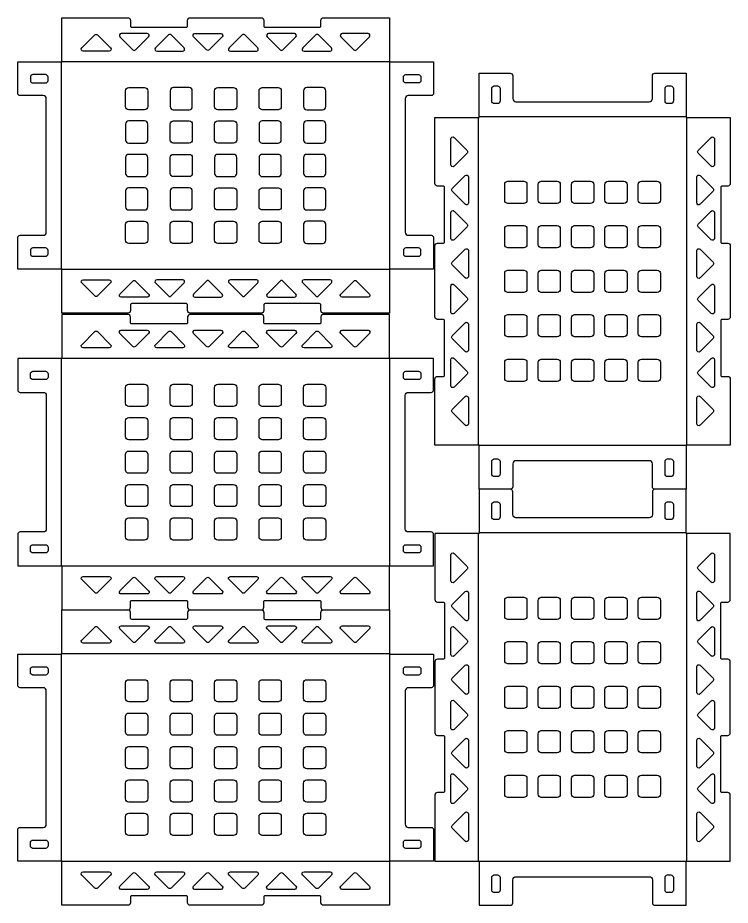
# Model space of a CAD drawing. Extents: x 7875 to 8998, y 13371 to 16084.
# Drawn here: x 7875 to 8998, y 14686 to 16084 of the extents above; entities that cross this region are included whole.
import ezdxf

# ---------------------------------------------------------------- set-up
doc = ezdxf.new("R2010")
doc.units = 0

# ---------------------------------------------------------------- blocks, each defined once
blk = doc.blocks.new('CommonPart286104474', base_point=(659.4, 1316.8))
at = {"layer": '1'}
for points in [[(1055.2, 1972.2), (1006.1, 1972.2, -0.414214), (1002.1, 1976.2), (1002.1, 2012.2, 0.414214), (997.1, 2017.2), (787.1, 2017.2, 0.414214), (782.1, 2012.2), (782.1, 1976.2, -0.414214), (778.1, 1972.2), (729, 1972.2), (729, 2041.8), (659.4, 2041.8), (659.4, 2145.9, -0.414214), (663.4, 2149.9), (672.4, 2149.9, 0.414214), (674.4, 2151.9), (674.4, 2237.9, 0.414214), (672.4, 2239.9), (663.4, 2239.9, -0.414214), (659.4, 2243.9), (659.4, 2355.9, -0.414214), (663.4, 2359.9), (672.4, 2359.9, 0.414214), (674.4, 2361.9), (674.4, 2447.9, 0.414214), (672.4, 2449.9), (663.4, 2449.9, -0.414214), (659.4, 2453.9), (659.4, 2558), (729, 2558), (729, 2627.6), (778.1, 2627.6, -0.414214), (782.1, 2623.6), (782.1, 2587.6, 0.414214), (787.1, 2582.6), (997.1, 2582.6, 0.414214), (1002.1, 2587.6), (1002.1, 2623.6, -0.414214), (1006.1, 2627.6), (1055.2, 2627.6), (1055.2, 2558), (1124.8, 2558), (1124.8, 2453.9, -0.414214), (1120.8, 2449.9), (1111.8, 2449.9, 0.414214), (1109.8, 2447.9), (1109.8, 2361.9, 0.414214), (1111.8, 2359.9), (1120.8, 2359.9, -0.414214), (1124.8, 2355.9), (1124.8, 2243.9, -0.414214), (1120.8, 2239.9), (1111.8, 2239.9, 0.414214), (1109.8, 2237.9), (1109.8, 2151.9, 0.414214), (1111.8, 2149.9), (1120.8, 2149.9, -0.414214), (1124.8, 2145.9), (1124.8, 2041.8), (1055.2, 2041.8)], [(753, 2607.6), (758.1, 2607.6, -0.414214), (762.1, 2603.6), (762.1, 2583.9, -0.414214), (758.1, 2579.9), (753, 2579.9, -0.414214), (749, 2583.9), (749, 2603.6, -0.414214)], [(1026.1, 2607.6), (1031.2, 2607.6, -0.414214), (1035.2, 2603.6), (1035.2, 2583.9, -0.414214), (1031.2, 2579.9), (1026.1, 2579.9, -0.414214), (1022.1, 2583.9), (1022.1, 2603.6, -0.414214)], [(689.5, 2526.4), (710, 2505.9, -0.414214), (710, 2501.7), (689.5, 2481.2, -0.668179), (684.4, 2483.3), (684.4, 2524.3, -0.668179)], [(1094.7, 2526.4, -0.668179), (1099.8, 2524.3), (1099.8, 2483.3, -0.668179), (1094.7, 2481.2), (1074.2, 2501.7, -0.414214), (1074.2, 2505.9)], [(707, 2466.4, -0.668179), (712.1, 2464.3), (712.1, 2423.3, -0.668179), (707, 2421.2), (686.5, 2441.7, -0.414214), (686.5, 2445.9)], [(1077.2, 2466.4), (1097.7, 2445.9, -0.414214), (1097.7, 2441.7), (1077.2, 2421.2, -0.668179), (1072.1, 2423.3), (1072.1, 2464.3, -0.668179)], [(774.4, 2457.6), (799.4, 2457.6, -0.414214), (804.4, 2452.6), (804.4, 2427.6, -0.414214), (799.4, 2422.6), (774.4, 2422.6, -0.414214), (769.4, 2427.6), (769.4, 2452.6, -0.414214)], [(827, 2457.6), (852, 2457.6, -0.414214), (857, 2452.6), (857, 2427.6, -0.414214), (852, 2422.6), (827, 2422.6, -0.414214), (822, 2427.6), (822, 2452.6, -0.414214)], [(879.6, 2457.6), (904.6, 2457.6, -0.414214), (909.6, 2452.6), (909.6, 2427.6, -0.414214), (904.6, 2422.6), (879.6, 2422.6, -0.414214), (874.6, 2427.6), (874.6, 2452.6, -0.414214)], [(932.2, 2457.6), (957.2, 2457.6, -0.414214), (962.2, 2452.6), (962.2, 2427.6, -0.414214), (957.2, 2422.6), (932.2, 2422.6, -0.414214), (927.2, 2427.6), (927.2, 2452.6, -0.414214)], [(984.8, 2457.6), (1009.8, 2457.6, -0.414214), (1014.8, 2452.6), (1014.8, 2427.6, -0.414214), (1009.8, 2422.6), (984.8, 2422.6, -0.414214), (979.8, 2427.6), (979.8, 2452.6, -0.414214)], [(689.5, 2410.4), (710, 2389.9, -0.414214), (710, 2385.7), (689.5, 2365.2, -0.668179), (684.4, 2367.3), (684.4, 2408.3, -0.668179)], [(1094.7, 2410.4, -0.668179), (1099.8, 2408.3), (1099.8, 2367.3, -0.668179), (1094.7, 2365.2), (1074.2, 2385.7, -0.414214), (1074.2, 2389.9)], [(774.4, 2387.5), (799.4, 2387.5, -0.414214), (804.4, 2382.5), (804.4, 2357.5, -0.414214), (799.4, 2352.5), (774.4, 2352.5, -0.414214), (769.4, 2357.5), (769.4, 2382.5, -0.414214)], [(827, 2387.5), (852, 2387.5, -0.414214), (857, 2382.5), (857, 2357.5, -0.414214), (852, 2352.5), (827, 2352.5, -0.414214), (822, 2357.5), (822, 2382.5, -0.414214)], [(879.6, 2387.5), (904.6, 2387.5, -0.414214), (909.6, 2382.5), (909.6, 2357.5, -0.414214), (904.6, 2352.5), (879.6, 2352.5, -0.414214), (874.6, 2357.5), (874.6, 2382.5, -0.414214)], [(932.2, 2387.5), (957.2, 2387.5, -0.414214), (962.2, 2382.5), (962.2, 2357.5, -0.414214), (957.2, 2352.5), (932.2, 2352.5, -0.414214), (927.2, 2357.5), (927.2, 2382.5, -0.414214)], [(984.8, 2387.5), (1009.8, 2387.5, -0.414214), (1014.8, 2382.5), (1014.8, 2357.5, -0.414214), (1009.8, 2352.5), (984.8, 2352.5, -0.414214), (979.8, 2357.5), (979.8, 2382.5, -0.414214)], [(707, 2350.4, -0.668179), (712.1, 2348.3), (712.1, 2307.3, -0.668179), (707, 2305.2), (686.5, 2325.7, -0.414214), (686.5, 2329.9)], [(1077.2, 2350.4), (1097.7, 2329.9, -0.414214), (1097.7, 2325.7), (1077.2, 2305.2, -0.668179), (1072.1, 2307.3), (1072.1, 2348.3, -0.668179)], [(774.4, 2317.4), (799.4, 2317.4, -0.414214), (804.4, 2312.4), (804.4, 2287.4, -0.414214), (799.4, 2282.4), (774.4, 2282.4, -0.414214), (769.4, 2287.4), (769.4, 2312.4, -0.414214)], [(827, 2317.4), (852, 2317.4, -0.414214), (857, 2312.4), (857, 2287.4, -0.414214), (852, 2282.4), (827, 2282.4, -0.414214), (822, 2287.4), (822, 2312.4, -0.414214)], [(879.6, 2317.4), (904.6, 2317.4, -0.414214), (909.6, 2312.4), (909.6, 2287.4, -0.414214), (904.6, 2282.4), (879.6, 2282.4, -0.414214), (874.6, 2287.4), (874.6, 2312.4, -0.414214)], [(932.2, 2317.4), (957.2, 2317.4, -0.414214), (962.2, 2312.4), (962.2, 2287.4, -0.414214), (957.2, 2282.4), (932.2, 2282.4, -0.414214), (927.2, 2287.4), (927.2, 2312.4, -0.414214)], [(984.8, 2317.4), (1009.8, 2317.4, -0.414214), (1014.8, 2312.4), (1014.8, 2287.4, -0.414214), (1009.8, 2282.4), (984.8, 2282.4, -0.414214), (979.8, 2287.4), (979.8, 2312.4, -0.414214)], [(689.5, 2294.4), (710, 2273.9, -0.414214), (710, 2269.7), (689.5, 2249.2, -0.668179), (684.4, 2251.3), (684.4, 2292.3, -0.668179)], [(1094.7, 2294.4, -0.668179), (1099.8, 2292.3), (1099.8, 2251.3, -0.668179), (1094.7, 2249.2), (1074.2, 2269.7, -0.414214), (1074.2, 2273.9)], [(774.4, 2247.3), (799.4, 2247.3, -0.414214), (804.4, 2242.3), (804.4, 2217.3, -0.414214), (799.4, 2212.3), (774.4, 2212.3, -0.414214), (769.4, 2217.3), (769.4, 2242.3, -0.414214)], [(827, 2247.3), (852, 2247.3, -0.414214), (857, 2242.3), (857, 2217.3, -0.414214), (852, 2212.3), (827, 2212.3, -0.414214), (822, 2217.3), (822, 2242.3, -0.414214)], [(879.6, 2247.3), (904.6, 2247.3, -0.414214), (909.6, 2242.3), (909.6, 2217.3, -0.414214), (904.6, 2212.3), (879.6, 2212.3, -0.414214), (874.6, 2217.3), (874.6, 2242.3, -0.414214)], [(932.2, 2247.3), (957.2, 2247.3, -0.414214), (962.2, 2242.3), (962.2, 2217.3, -0.414214), (957.2, 2212.3), (932.2, 2212.3, -0.414214), (927.2, 2217.3), (927.2, 2242.3, -0.414214)], [(984.8, 2247.3), (1009.8, 2247.3, -0.414214), (1014.8, 2242.3), (1014.8, 2217.3, -0.414214), (1009.8, 2212.3), (984.8, 2212.3, -0.414214), (979.8, 2217.3), (979.8, 2242.3, -0.414214)], [(707, 2234.4, -0.668179), (712.1, 2232.3), (712.1, 2191.3, -0.668179), (707, 2189.2), (686.5, 2209.7, -0.414214), (686.5, 2213.9)], [(1077.2, 2234.4), (1097.7, 2213.9, -0.414214), (1097.7, 2209.7), (1077.2, 2189.2, -0.668179), (1072.1, 2191.3), (1072.1, 2232.3, -0.668179)], [(689.5, 2178.4), (710, 2157.9, -0.414214), (710, 2153.7), (689.5, 2133.2, -0.668179), (684.4, 2135.3), (684.4, 2176.3, -0.668179)], [(774.4, 2177.2), (799.4, 2177.2, -0.414214), (804.4, 2172.2), (804.4, 2147.2, -0.414214), (799.4, 2142.2), (774.4, 2142.2, -0.414214), (769.4, 2147.2), (769.4, 2172.2, -0.414214)], [(827, 2177.2), (852, 2177.2, -0.414214), (857, 2172.2), (857, 2147.2, -0.414214), (852, 2142.2), (827, 2142.2, -0.414214), (822, 2147.2), (822, 2172.2, -0.414214)], [(879.6, 2177.2), (904.6, 2177.2, -0.414214), (909.6, 2172.2), (909.6, 2147.2, -0.414214), (904.6, 2142.2), (879.6, 2142.2, -0.414214), (874.6, 2147.2), (874.6, 2172.2, -0.414214)], [(932.2, 2177.2), (957.2, 2177.2, -0.414214), (962.2, 2172.2), (962.2, 2147.2, -0.414214), (957.2, 2142.2), (932.2, 2142.2, -0.414214), (927.2, 2147.2), (927.2, 2172.2, -0.414214)], [(984.8, 2177.2), (1009.8, 2177.2, -0.414214), (1014.8, 2172.2), (1014.8, 2147.2, -0.414214), (1009.8, 2142.2), (984.8, 2142.2, -0.414214), (979.8, 2147.2), (979.8, 2172.2, -0.414214)], [(1094.7, 2178.4, -0.668179), (1099.8, 2176.3), (1099.8, 2135.3, -0.668179), (1094.7, 2133.2), (1074.2, 2153.7, -0.414214), (1074.2, 2157.9)], [(707, 2118.4, -0.668179), (712.1, 2116.3), (712.1, 2075.3, -0.668179), (707, 2073.2), (686.5, 2093.7, -0.414214), (686.5, 2097.9)], [(1077.2, 2118.4), (1097.7, 2097.9, -0.414214), (1097.7, 2093.7), (1077.2, 2073.2, -0.668179), (1072.1, 2075.3), (1072.1, 2116.3, -0.668179)], [(753, 2019.9), (758.1, 2019.9, -0.414214), (762.1, 2015.9), (762.1, 1996.2, -0.414214), (758.1, 1992.2), (753, 1992.2, -0.414214), (749, 1996.2), (749, 2015.9, -0.414214)], [(1026.1, 2019.9), (1031.2, 2019.9, -0.414214), (1035.2, 2015.9), (1035.2, 1996.2, -0.414214), (1031.2, 1992.2), (1026.1, 1992.2, -0.414214), (1022.1, 1996.2), (1022.1, 2015.9, -0.414214)], [(753, 1952.2), (758.1, 1952.2, -0.414214), (762.1, 1948.2), (762.1, 1928.5, -0.414214), (758.1, 1924.5), (753, 1924.5, -0.414214), (749, 1928.5), (749, 1948.2, -0.414214)], [(1026.1, 1952.2), (1031.2, 1952.2, -0.414214), (1035.2, 1948.2), (1035.2, 1928.5, -0.414214), (1031.2, 1924.5), (1026.1, 1924.5, -0.414214), (1022.1, 1928.5), (1022.1, 1948.2, -0.414214)], [(689.5, 1871), (710, 1850.5, -0.414214), (710, 1846.3), (689.5, 1825.8, -0.668179), (684.4, 1827.9), (684.4, 1868.9, -0.668179)], [(1094.7, 1871, -0.668179), (1099.8, 1868.9), (1099.8, 1827.9, -0.668179), (1094.7, 1825.8), (1074.2, 1846.3, -0.414214), (1074.2, 1850.5)], [(707, 1811, -0.668179), (712.1, 1808.9), (712.1, 1767.9, -0.668179), (707, 1765.8), (686.5, 1786.3, -0.414214), (686.5, 1790.5)], [(1077.2, 1811), (1097.7, 1790.5, -0.414214), (1097.7, 1786.3), (1077.2, 1765.8, -0.668179), (1072.1, 1767.9), (1072.1, 1808.9, -0.668179)], [(774.4, 1802.2), (799.4, 1802.2, -0.414214), (804.4, 1797.2), (804.4, 1772.2, -0.414214), (799.4, 1767.2), (774.4, 1767.2, -0.414214), (769.4, 1772.2), (769.4, 1797.2, -0.414214)], [(827, 1802.2), (852, 1802.2, -0.414214), (857, 1797.2), (857, 1772.2, -0.414214), (852, 1767.2), (827, 1767.2, -0.414214), (822, 1772.2), (822, 1797.2, -0.414214)], [(879.6, 1802.2), (904.6, 1802.2, -0.414214), (909.6, 1797.2), (909.6, 1772.2, -0.414214), (904.6, 1767.2), (879.6, 1767.2, -0.414214), (874.6, 1772.2), (874.6, 1797.2, -0.414214)], [(932.2, 1802.2), (957.2, 1802.2, -0.414214), (962.2, 1797.2), (962.2, 1772.2, -0.414214), (957.2, 1767.2), (932.2, 1767.2, -0.414214), (927.2, 1772.2), (927.2, 1797.2, -0.414214)], [(984.8, 1802.2), (1009.8, 1802.2, -0.414214), (1014.8, 1797.2), (1014.8, 1772.2, -0.414214), (1009.8, 1767.2), (984.8, 1767.2, -0.414214), (979.8, 1772.2), (979.8, 1797.2, -0.414214)], [(689.5, 1755), (710, 1734.5, -0.414214), (710, 1730.3), (689.5, 1709.8, -0.668179), (684.4, 1711.9), (684.4, 1752.9, -0.668179)], [(1094.7, 1755, -0.668179), (1099.8, 1752.9), (1099.8, 1711.9, -0.668179), (1094.7, 1709.8), (1074.2, 1730.3, -0.414214), (1074.2, 1734.5)], [(774.4, 1732.1), (799.4, 1732.1, -0.414214), (804.4, 1727.1), (804.4, 1702.1, -0.414214), (799.4, 1697.1), (774.4, 1697.1, -0.414214), (769.4, 1702.1), (769.4, 1727.1, -0.414214)], [(827, 1732.1), (852, 1732.1, -0.414214), (857, 1727.1), (857, 1702.1, -0.414214), (852, 1697.1), (827, 1697.1, -0.414214), (822, 1702.1), (822, 1727.1, -0.414214)], [(879.6, 1732.1), (904.6, 1732.1, -0.414214), (909.6, 1727.1), (909.6, 1702.1, -0.414214), (904.6, 1697.1), (879.6, 1697.1, -0.414214), (874.6, 1702.1), (874.6, 1727.1, -0.414214)], [(932.2, 1732.1), (957.2, 1732.1, -0.414214), (962.2, 1727.1), (962.2, 1702.1, -0.414214), (957.2, 1697.1), (932.2, 1697.1, -0.414214), (927.2, 1702.1), (927.2, 1727.1, -0.414214)], [(984.8, 1732.1), (1009.8, 1732.1, -0.414214), (1014.8, 1727.1), (1014.8, 1702.1, -0.414214), (1009.8, 1697.1), (984.8, 1697.1, -0.414214), (979.8, 1702.1), (979.8, 1727.1, -0.414214)], [(707, 1695, -0.668179), (712.1, 1692.9), (712.1, 1651.9, -0.668179), (707, 1649.8), (686.5, 1670.3, -0.414214), (686.5, 1674.5)], [(1077.2, 1695), (1097.7, 1674.5, -0.414214), (1097.7, 1670.3), (1077.2, 1649.8, -0.668179), (1072.1, 1651.9), (1072.1, 1692.9, -0.668179)], [(774.4, 1662), (799.4, 1662, -0.414214), (804.4, 1657), (804.4, 1632, -0.414214), (799.4, 1627), (774.4, 1627, -0.414214), (769.4, 1632), (769.4, 1657, -0.414214)], [(827, 1662), (852, 1662, -0.414214), (857, 1657), (857, 1632, -0.414214), (852, 1627), (827, 1627, -0.414214), (822, 1632), (822, 1657, -0.414214)], [(879.6, 1662), (904.6, 1662, -0.414214), (909.6, 1657), (909.6, 1632, -0.414214), (904.6, 1627), (879.6, 1627, -0.414214), (874.6, 1632), (874.6, 1657, -0.414214)], [(932.2, 1662), (957.2, 1662, -0.414214), (962.2, 1657), (962.2, 1632, -0.414214), (957.2, 1627), (932.2, 1627, -0.414214), (927.2, 1632), (927.2, 1657, -0.414214)], [(984.8, 1662), (1009.8, 1662, -0.414214), (1014.8, 1657), (1014.8, 1632, -0.414214), (1009.8, 1627), (984.8, 1627, -0.414214), (979.8, 1632), (979.8, 1657, -0.414214)], [(689.5, 1639), (710, 1618.5, -0.414214), (710, 1614.3), (689.5, 1593.8, -0.668179), (684.4, 1595.9), (684.4, 1636.9, -0.668179)], [(1094.7, 1639, -0.668179), (1099.8, 1636.9), (1099.8, 1595.9, -0.668179), (1094.7, 1593.8), (1074.2, 1614.3, -0.414214), (1074.2, 1618.5)], [(774.4, 1591.9), (799.4, 1591.9, -0.414214), (804.4, 1586.9), (804.4, 1561.9, -0.414214), (799.4, 1556.9), (774.4, 1556.9, -0.414214), (769.4, 1561.9), (769.4, 1586.9, -0.414214)], [(827, 1591.9), (852, 1591.9, -0.414214), (857, 1586.9), (857, 1561.9, -0.414214), (852, 1556.9), (827, 1556.9, -0.414214), (822, 1561.9), (822, 1586.9, -0.414214)], [(879.6, 1591.9), (904.6, 1591.9, -0.414214), (909.6, 1586.9), (909.6, 1561.9, -0.414214), (904.6, 1556.9), (879.6, 1556.9, -0.414214), (874.6, 1561.9), (874.6, 1586.9, -0.414214)], [(932.2, 1591.9), (957.2, 1591.9, -0.414214), (962.2, 1586.9), (962.2, 1561.9, -0.414214), (957.2, 1556.9), (932.2, 1556.9, -0.414214), (927.2, 1561.9), (927.2, 1586.9, -0.414214)], [(984.8, 1591.9), (1009.8, 1591.9, -0.414214), (1014.8, 1586.9), (1014.8, 1561.9, -0.414214), (1009.8, 1556.9), (984.8, 1556.9, -0.414214), (979.8, 1561.9), (979.8, 1586.9, -0.414214)], [(707, 1579, -0.668179), (712.1, 1576.9), (712.1, 1535.9, -0.668179), (707, 1533.8), (686.5, 1554.3, -0.414214), (686.5, 1558.5)], [(1077.2, 1579), (1097.7, 1558.5, -0.414214), (1097.7, 1554.3), (1077.2, 1533.8, -0.668179), (1072.1, 1535.9), (1072.1, 1576.9, -0.668179)], [(689.5, 1523), (710, 1502.5, -0.414214), (710, 1498.3), (689.5, 1477.8, -0.668179), (684.4, 1479.9), (684.4, 1520.9, -0.668179)], [(774.4, 1521.8), (799.4, 1521.8, -0.414214), (804.4, 1516.8), (804.4, 1491.8, -0.414214), (799.4, 1486.8), (774.4, 1486.8, -0.414214), (769.4, 1491.8), (769.4, 1516.8, -0.414214)], [(827, 1521.8), (852, 1521.8, -0.414214), (857, 1516.8), (857, 1491.8, -0.414214), (852, 1486.8), (827, 1486.8, -0.414214), (822, 1491.8), (822, 1516.8, -0.414214)], [(879.6, 1521.8), (904.6, 1521.8, -0.414214), (909.6, 1516.8), (909.6, 1491.8, -0.414214), (904.6, 1486.8), (879.6, 1486.8, -0.414214), (874.6, 1491.8), (874.6, 1516.8, -0.414214)], [(932.2, 1521.8), (957.2, 1521.8, -0.414214), (962.2, 1516.8), (962.2, 1491.8, -0.414214), (957.2, 1486.8), (932.2, 1486.8, -0.414214), (927.2, 1491.8), (927.2, 1516.8, -0.414214)], [(984.8, 1521.8), (1009.8, 1521.8, -0.414214), (1014.8, 1516.8), (1014.8, 1491.8, -0.414214), (1009.8, 1486.8), (984.8, 1486.8, -0.414214), (979.8, 1491.8), (979.8, 1516.8, -0.414214)], [(1094.7, 1523, -0.668179), (1099.8, 1520.9), (1099.8, 1479.9, -0.668179), (1094.7, 1477.8), (1074.2, 1498.3, -0.414214), (1074.2, 1502.5)], [(707, 1463, -0.668179), (712.1, 1460.9), (712.1, 1419.9, -0.668179), (707, 1417.8), (686.5, 1438.3, -0.414214), (686.5, 1442.5)], [(1077.2, 1463), (1097.7, 1442.5, -0.414214), (1097.7, 1438.3), (1077.2, 1417.8, -0.668179), (1072.1, 1419.9), (1072.1, 1460.9, -0.668179)], [(753, 1364.5), (758.1, 1364.5, -0.414214), (762.1, 1360.5), (762.1, 1340.8, -0.414214), (758.1, 1336.8), (753, 1336.8, -0.414214), (749, 1340.8), (749, 1360.5, -0.414214)], [(1026.1, 1364.5), (1031.2, 1364.5, -0.414214), (1035.2, 1360.5), (1035.2, 1340.8, -0.414214), (1031.2, 1336.8), (1026.1, 1336.8, -0.414214), (1022.1, 1340.8), (1022.1, 1360.5, -0.414214)]]:
    blk.add_lwpolyline(points, format="xyb", close=True, dxfattribs=at)
for points in [[(729, 1972.2), (729, 1902.6), (659.4, 1902.6), (659.4, 1798.5, 0.414214), (663.4, 1794.5), (672.4, 1794.5, -0.414214), (674.4, 1792.5), (674.4, 1706.5, -0.414214), (672.4, 1704.5), (663.4, 1704.5, 0.414214), (659.4, 1700.5), (659.4, 1588.5, 0.414214), (663.4, 1584.5), (672.4, 1584.5, -0.414214), (674.4, 1582.5), (674.4, 1496.5, -0.414214), (672.4, 1494.5), (663.4, 1494.5, 0.414214), (659.4, 1490.5), (659.4, 1386.4), (729, 1386.4), (729, 1316.8), (778.1, 1316.8, 0.414214), (782.1, 1320.8), (782.1, 1356.8, -0.414214), (787.1, 1361.8), (997.1, 1361.8, -0.414214), (1002.1, 1356.8), (1002.1, 1320.8, 0.414214), (1006.1, 1316.8), (1055.2, 1316.8), (1055.2, 1386.4), (1124.8, 1386.4), (1124.8, 1490.5, 0.414214), (1120.8, 1494.5), (1111.8, 1494.5, -0.414214), (1109.8, 1496.5), (1109.8, 1582.5, -0.414214), (1111.8, 1584.5), (1120.8, 1584.5, 0.414214), (1124.8, 1588.5), (1124.8, 1700.5, 0.414214), (1120.8, 1704.5), (1111.8, 1704.5, -0.414214), (1109.8, 1706.5), (1109.8, 1792.5, -0.414214), (1111.8, 1794.5), (1120.8, 1794.5, 0.414214), (1124.8, 1798.5), (1124.8, 1902.6), (1055.2, 1902.6), (1055.2, 1972.2)], [(1006.1, 1972.2, 0.414214), (1002.1, 1968.2), (1002.1, 1932.2, -0.414214), (997.1, 1927.2), (787.1, 1927.2, -0.414214), (782.1, 1932.2), (782.1, 1968.2, 0.414214), (778.1, 1972.2)]]:
    blk.add_lwpolyline(points, format="xyb", dxfattribs=at)
at = {"layer": '2'}
for p, q in [((1055.2, 2558.8), (729, 2558.8)), ((728.3, 2041.8), (728.3, 2558)), ((1056, 2558), (1056, 2041.8)), ((1055.2, 2041.1), (729, 2041.1)), ((728.3, 1386.4), (728.3, 1902.6)), ((1055.2, 1903.4), (729, 1903.4)), ((1056, 1902.6), (1056, 1386.4)), ((1055.2, 1385.7), (729, 1385.7))]:
    blk.add_line(p, q, dxfattribs=at)
blk = doc.blocks.new('CommonPart1725814544', base_point=(2, 1316.8))
at = {"layer": '1'}
for points in [[(587.8, 1782.2), (587.8, 1851.8), (657.4, 1851.8), (657.4, 1900.9, 0.414214), (653.4, 1904.9), (617.4, 1904.9, -0.414214), (612.4, 1909.9), (612.4, 2119.9, -0.414214), (617.4, 2124.9), (653.4, 2124.9, 0.414214), (657.4, 2128.9), (657.4, 2178), (587.8, 2178), (587.8, 2247.6), (483.7, 2247.6, 0.414214), (479.7, 2243.6), (479.7, 2234.6, -0.414214), (477.7, 2232.6), (391.7, 2232.6, -0.414214), (389.7, 2234.6), (389.7, 2243.6, 0.414214), (385.7, 2247.6), (273.7, 2247.6, 0.414214), (269.7, 2243.6), (269.7, 2234.6, -0.414214), (267.7, 2232.6), (181.7, 2232.6, -0.414214), (179.7, 2234.6), (179.7, 2243.6, 0.414214), (175.7, 2247.6), (71.6, 2247.6), (71.6, 2178), (2, 2178), (2, 2128.9, 0.414214), (6, 2124.9), (42, 2124.9, -0.414214), (47, 2119.9), (47, 1909.9, -0.414214), (42, 1904.9), (6, 1904.9, 0.414214), (2, 1900.9), (2, 1851.8), (71.6, 1851.8), (71.6, 1782.2), (175.7, 1782.2, 0.414214), (179.7, 1786.2), (179.7, 1795.2, -0.414214), (181.7, 1797.2), (267.7, 1797.2, -0.414214), (269.7, 1795.2), (269.7, 1786.2, 0.414214), (273.7, 1782.2), (385.7, 1782.2, 0.414214), (389.7, 1786.2), (389.7, 1795.2, -0.414214), (391.7, 1797.2), (477.7, 1797.2, -0.414214), (479.7, 1795.2), (479.7, 1786.2, 0.414214), (483.7, 1782.2)], [(148.2, 2200, -0.668179), (146.1, 2194.9), (105.1, 2194.9, -0.668179), (103, 2200), (123.5, 2220.5, -0.414214), (127.7, 2220.5)], [(208.2, 2217.5), (187.7, 2197, -0.414214), (183.5, 2197), (163, 2217.5, -0.668179), (165.1, 2222.6), (206.1, 2222.6, -0.668179)], [(264.2, 2200, -0.668179), (262.1, 2194.9), (221.1, 2194.9, -0.668179), (219, 2200), (239.5, 2220.5, -0.414214), (243.7, 2220.5)], [(324.2, 2217.5), (303.7, 2197, -0.414214), (299.5, 2197), (279, 2217.5, -0.668179), (281.1, 2222.6), (322.1, 2222.6, -0.668179)], [(380.2, 2200, -0.668179), (378.1, 2194.9), (337.1, 2194.9, -0.668179), (335, 2200), (355.5, 2220.5, -0.414214), (359.7, 2220.5)], [(440.2, 2217.5), (419.7, 2197, -0.414214), (415.5, 2197), (395, 2217.5, -0.668179), (397.1, 2222.6), (438.1, 2222.6, -0.668179)], [(496.2, 2200, -0.668179), (494.1, 2194.9), (453.1, 2194.9, -0.668179), (451, 2200), (471.5, 2220.5, -0.414214), (475.7, 2220.5)], [(556.2, 2217.5), (535.7, 2197, -0.414214), (531.5, 2197), (511, 2217.5, -0.668179), (513.1, 2222.6), (554.1, 2222.6, -0.668179)], [(49.7, 2154), (49.7, 2148.9, -0.414214), (45.7, 2144.9), (26, 2144.9, -0.414214), (22, 2148.9), (22, 2154, -0.414214), (26, 2158), (45.7, 2158, -0.414214)], [(637.4, 2154), (637.4, 2148.9, -0.414214), (633.4, 2144.9), (613.7, 2144.9, -0.414214), (609.7, 2148.9), (609.7, 2154, -0.414214), (613.7, 2158), (633.4, 2158, -0.414214)], [(207, 2132.6), (207, 2107.6, -0.414214), (202, 2102.6), (177, 2102.6, -0.414214), (172, 2107.6), (172, 2132.6, -0.414214), (177, 2137.6), (202, 2137.6, -0.414214)], [(277.1, 2132.6), (277.1, 2107.6, -0.414214), (272.1, 2102.6), (247.1, 2102.6, -0.414214), (242.1, 2107.6), (242.1, 2132.6, -0.414214), (247.1, 2137.6), (272.1, 2137.6, -0.414214)], [(347.2, 2132.6), (347.2, 2107.6, -0.414214), (342.2, 2102.6), (317.2, 2102.6, -0.414214), (312.2, 2107.6), (312.2, 2132.6, -0.414214), (317.2, 2137.6), (342.2, 2137.6, -0.414214)], [(417.3, 2132.6), (417.3, 2107.6, -0.414214), (412.3, 2102.6), (387.3, 2102.6, -0.414214), (382.3, 2107.6), (382.3, 2132.6, -0.414214), (387.3, 2137.6), (412.3, 2137.6, -0.414214)], [(487.4, 2132.6), (487.4, 2107.6, -0.414214), (482.4, 2102.6), (457.4, 2102.6, -0.414214), (452.4, 2107.6), (452.4, 2132.6, -0.414214), (457.4, 2137.6), (482.4, 2137.6, -0.414214)], [(207, 2080), (207, 2055, -0.414214), (202, 2050), (177, 2050, -0.414214), (172, 2055), (172, 2080, -0.414214), (177, 2085), (202, 2085, -0.414214)], [(277.1, 2080), (277.1, 2055, -0.414214), (272.1, 2050), (247.1, 2050, -0.414214), (242.1, 2055), (242.1, 2080, -0.414214), (247.1, 2085), (272.1, 2085, -0.414214)], [(347.2, 2080), (347.2, 2055, -0.414214), (342.2, 2050), (317.2, 2050, -0.414214), (312.2, 2055), (312.2, 2080, -0.414214), (317.2, 2085), (342.2, 2085, -0.414214)], [(417.3, 2080), (417.3, 2055, -0.414214), (412.3, 2050), (387.3, 2050, -0.414214), (382.3, 2055), (382.3, 2080, -0.414214), (387.3, 2085), (412.3, 2085, -0.414214)], [(487.4, 2080), (487.4, 2055, -0.414214), (482.4, 2050), (457.4, 2050, -0.414214), (452.4, 2055), (452.4, 2080, -0.414214), (457.4, 2085), (482.4, 2085, -0.414214)], [(207, 2027.4), (207, 2002.4, -0.414214), (202, 1997.4), (177, 1997.4, -0.414214), (172, 2002.4), (172, 2027.4, -0.414214), (177, 2032.4), (202, 2032.4, -0.414214)], [(277.1, 2027.4), (277.1, 2002.4, -0.414214), (272.1, 1997.4), (247.1, 1997.4, -0.414214), (242.1, 2002.4), (242.1, 2027.4, -0.414214), (247.1, 2032.4), (272.1, 2032.4, -0.414214)], [(347.2, 2027.4), (347.2, 2002.4, -0.414214), (342.2, 1997.4), (317.2, 1997.4, -0.414214), (312.2, 2002.4), (312.2, 2027.4, -0.414214), (317.2, 2032.4), (342.2, 2032.4, -0.414214)], [(417.3, 2027.4), (417.3, 2002.4, -0.414214), (412.3, 1997.4), (387.3, 1997.4, -0.414214), (382.3, 2002.4), (382.3, 2027.4, -0.414214), (387.3, 2032.4), (412.3, 2032.4, -0.414214)], [(487.4, 2027.4), (487.4, 2002.4, -0.414214), (482.4, 1997.4), (457.4, 1997.4, -0.414214), (452.4, 2002.4), (452.4, 2027.4, -0.414214), (457.4, 2032.4), (482.4, 2032.4, -0.414214)], [(207, 1974.8), (207, 1949.8, -0.414214), (202, 1944.8), (177, 1944.8, -0.414214), (172, 1949.8), (172, 1974.8, -0.414214), (177, 1979.8), (202, 1979.8, -0.414214)], [(277.1, 1974.8), (277.1, 1949.8, -0.414214), (272.1, 1944.8), (247.1, 1944.8, -0.414214), (242.1, 1949.8), (242.1, 1974.8, -0.414214), (247.1, 1979.8), (272.1, 1979.8, -0.414214)], [(347.2, 1974.8), (347.2, 1949.8, -0.414214), (342.2, 1944.8), (317.2, 1944.8, -0.414214), (312.2, 1949.8), (312.2, 1974.8, -0.414214), (317.2, 1979.8), (342.2, 1979.8, -0.414214)], [(417.3, 1974.8), (417.3, 1949.8, -0.414214), (412.3, 1944.8), (387.3, 1944.8, -0.414214), (382.3, 1949.8), (382.3, 1974.8, -0.414214), (387.3, 1979.8), (412.3, 1979.8, -0.414214)], [(487.4, 1974.8), (487.4, 1949.8, -0.414214), (482.4, 1944.8), (457.4, 1944.8, -0.414214), (452.4, 1949.8), (452.4, 1974.8, -0.414214), (457.4, 1979.8), (482.4, 1979.8, -0.414214)], [(207, 1922.2), (207, 1897.2, -0.414214), (202, 1892.2), (177, 1892.2, -0.414214), (172, 1897.2), (172, 1922.2, -0.414214), (177, 1927.2), (202, 1927.2, -0.414214)], [(277.1, 1922.2), (277.1, 1897.2, -0.414214), (272.1, 1892.2), (247.1, 1892.2, -0.414214), (242.1, 1897.2), (242.1, 1922.2, -0.414214), (247.1, 1927.2), (272.1, 1927.2, -0.414214)], [(347.2, 1922.2), (347.2, 1897.2, -0.414214), (342.2, 1892.2), (317.2, 1892.2, -0.414214), (312.2, 1897.2), (312.2, 1922.2, -0.414214), (317.2, 1927.2), (342.2, 1927.2, -0.414214)], [(417.3, 1922.2), (417.3, 1897.2, -0.414214), (412.3, 1892.2), (387.3, 1892.2, -0.414214), (382.3, 1897.2), (382.3, 1922.2, -0.414214), (387.3, 1927.2), (412.3, 1927.2, -0.414214)], [(487.4, 1922.2), (487.4, 1897.2, -0.414214), (482.4, 1892.2), (457.4, 1892.2, -0.414214), (452.4, 1897.2), (452.4, 1922.2, -0.414214), (457.4, 1927.2), (482.4, 1927.2, -0.414214)], [(49.7, 1880.9), (49.7, 1875.8, -0.414214), (45.7, 1871.8), (26, 1871.8, -0.414214), (22, 1875.8), (22, 1880.9, -0.414214), (26, 1884.9), (45.7, 1884.9, -0.414214)], [(637.4, 1880.9), (637.4, 1875.8, -0.414214), (633.4, 1871.8), (613.7, 1871.8, -0.414214), (609.7, 1875.8), (609.7, 1880.9, -0.414214), (613.7, 1884.9), (633.4, 1884.9, -0.414214)], [(148.2, 1829.8), (127.7, 1809.3, -0.414214), (123.5, 1809.3), (103, 1829.8, -0.668179), (105.1, 1834.9), (146.1, 1834.9, -0.668179)], [(208.2, 1812.3, -0.668179), (206.1, 1807.2), (165.1, 1807.2, -0.668179), (163, 1812.3), (183.5, 1832.8, -0.414214), (187.7, 1832.8)], [(264.2, 1829.8), (243.7, 1809.3, -0.414214), (239.5, 1809.3), (219, 1829.8, -0.668179), (221.1, 1834.9), (262.1, 1834.9, -0.668179)], [(324.2, 1812.3, -0.668179), (322.1, 1807.2), (281.1, 1807.2, -0.668179), (279, 1812.3), (299.5, 1832.8, -0.414214), (303.7, 1832.8)], [(380.2, 1829.8), (359.7, 1809.3, -0.414214), (355.5, 1809.3), (335, 1829.8, -0.668179), (337.1, 1834.9), (378.1, 1834.9, -0.668179)], [(440.2, 1812.3, -0.668179), (438.1, 1807.2), (397.1, 1807.2, -0.668179), (395, 1812.3), (415.5, 1832.8, -0.414214), (419.7, 1832.8)], [(496.2, 1829.8), (475.7, 1809.3, -0.414214), (471.5, 1809.3), (451, 1829.8, -0.668179), (453.1, 1834.9), (494.1, 1834.9, -0.668179)], [(556.2, 1812.3, -0.668179), (554.1, 1807.2), (513.1, 1807.2, -0.668179), (511, 1812.3), (531.5, 1832.8, -0.414214), (535.7, 1832.8)], [(148.2, 1734.6, -0.668179), (146.1, 1729.5), (105.1, 1729.5, -0.668179), (103, 1734.6), (123.5, 1755.1, -0.414214), (127.7, 1755.1)], [(208.2, 1752.1), (187.7, 1731.6, -0.414214), (183.5, 1731.6), (163, 1752.1, -0.668179), (165.1, 1757.2), (206.1, 1757.2, -0.668179)], [(264.2, 1734.6, -0.668179), (262.1, 1729.5), (221.1, 1729.5, -0.668179), (219, 1734.6), (239.5, 1755.1, -0.414214), (243.7, 1755.1)], [(324.2, 1752.1), (303.7, 1731.6, -0.414214), (299.5, 1731.6), (279, 1752.1, -0.668179), (281.1, 1757.2), (322.1, 1757.2, -0.668179)], [(380.2, 1734.6, -0.668179), (378.1, 1729.5), (337.1, 1729.5, -0.668179), (335, 1734.6), (355.5, 1755.1, -0.414214), (359.7, 1755.1)], [(440.2, 1752.1), (419.7, 1731.6, -0.414214), (415.5, 1731.6), (395, 1752.1, -0.668179), (397.1, 1757.2), (438.1, 1757.2, -0.668179)], [(496.2, 1734.6, -0.668179), (494.1, 1729.5), (453.1, 1729.5, -0.668179), (451, 1734.6), (471.5, 1755.1, -0.414214), (475.7, 1755.1)], [(556.2, 1752.1), (535.7, 1731.6, -0.414214), (531.5, 1731.6), (511, 1752.1, -0.668179), (513.1, 1757.2), (554.1, 1757.2, -0.668179)], [(49.7, 1688.6), (49.7, 1683.5, -0.414214), (45.7, 1679.5), (26, 1679.5, -0.414214), (22, 1683.5), (22, 1688.6, -0.414214), (26, 1692.6), (45.7, 1692.6, -0.414214)], [(637.4, 1688.6), (637.4, 1683.5, -0.414214), (633.4, 1679.5), (613.7, 1679.5, -0.414214), (609.7, 1683.5), (609.7, 1688.6, -0.414214), (613.7, 1692.6), (633.4, 1692.6, -0.414214)], [(207, 1667.2), (207, 1642.2, -0.414214), (202, 1637.2), (177, 1637.2, -0.414214), (172, 1642.2), (172, 1667.2, -0.414214), (177, 1672.2), (202, 1672.2, -0.414214)], [(277.1, 1667.2), (277.1, 1642.2, -0.414214), (272.1, 1637.2), (247.1, 1637.2, -0.414214), (242.1, 1642.2), (242.1, 1667.2, -0.414214), (247.1, 1672.2), (272.1, 1672.2, -0.414214)], [(347.2, 1667.2), (347.2, 1642.2, -0.414214), (342.2, 1637.2), (317.2, 1637.2, -0.414214), (312.2, 1642.2), (312.2, 1667.2, -0.414214), (317.2, 1672.2), (342.2, 1672.2, -0.414214)], [(417.3, 1667.2), (417.3, 1642.2, -0.414214), (412.3, 1637.2), (387.3, 1637.2, -0.414214), (382.3, 1642.2), (382.3, 1667.2, -0.414214), (387.3, 1672.2), (412.3, 1672.2, -0.414214)], [(487.4, 1667.2), (487.4, 1642.2, -0.414214), (482.4, 1637.2), (457.4, 1637.2, -0.414214), (452.4, 1642.2), (452.4, 1667.2, -0.414214), (457.4, 1672.2), (482.4, 1672.2, -0.414214)], [(207, 1614.6), (207, 1589.6, -0.414214), (202, 1584.6), (177, 1584.6, -0.414214), (172, 1589.6), (172, 1614.6, -0.414214), (177, 1619.6), (202, 1619.6, -0.414214)], [(277.1, 1614.6), (277.1, 1589.6, -0.414214), (272.1, 1584.6), (247.1, 1584.6, -0.414214), (242.1, 1589.6), (242.1, 1614.6, -0.414214), (247.1, 1619.6), (272.1, 1619.6, -0.414214)], [(347.2, 1614.6), (347.2, 1589.6, -0.414214), (342.2, 1584.6), (317.2, 1584.6, -0.414214), (312.2, 1589.6), (312.2, 1614.6, -0.414214), (317.2, 1619.6), (342.2, 1619.6, -0.414214)], [(417.3, 1614.6), (417.3, 1589.6, -0.414214), (412.3, 1584.6), (387.3, 1584.6, -0.414214), (382.3, 1589.6), (382.3, 1614.6, -0.414214), (387.3, 1619.6), (412.3, 1619.6, -0.414214)], [(487.4, 1614.6), (487.4, 1589.6, -0.414214), (482.4, 1584.6), (457.4, 1584.6, -0.414214), (452.4, 1589.6), (452.4, 1614.6, -0.414214), (457.4, 1619.6), (482.4, 1619.6, -0.414214)], [(207, 1562), (207, 1537, -0.414214), (202, 1532), (177, 1532, -0.414214), (172, 1537), (172, 1562, -0.414214), (177, 1567), (202, 1567, -0.414214)], [(277.1, 1562), (277.1, 1537, -0.414214), (272.1, 1532), (247.1, 1532, -0.414214), (242.1, 1537), (242.1, 1562, -0.414214), (247.1, 1567), (272.1, 1567, -0.414214)], [(347.2, 1562), (347.2, 1537, -0.414214), (342.2, 1532), (317.2, 1532, -0.414214), (312.2, 1537), (312.2, 1562, -0.414214), (317.2, 1567), (342.2, 1567, -0.414214)], [(417.3, 1562), (417.3, 1537, -0.414214), (412.3, 1532), (387.3, 1532, -0.414214), (382.3, 1537), (382.3, 1562, -0.414214), (387.3, 1567), (412.3, 1567, -0.414214)], [(487.4, 1562), (487.4, 1537, -0.414214), (482.4, 1532), (457.4, 1532, -0.414214), (452.4, 1537), (452.4, 1562, -0.414214), (457.4, 1567), (482.4, 1567, -0.414214)], [(207, 1509.4), (207, 1484.4, -0.414214), (202, 1479.4), (177, 1479.4, -0.414214), (172, 1484.4), (172, 1509.4, -0.414214), (177, 1514.4), (202, 1514.4, -0.414214)], [(277.1, 1509.4), (277.1, 1484.4, -0.414214), (272.1, 1479.4), (247.1, 1479.4, -0.414214), (242.1, 1484.4), (242.1, 1509.4, -0.414214), (247.1, 1514.4), (272.1, 1514.4, -0.414214)], [(347.2, 1509.4), (347.2, 1484.4, -0.414214), (342.2, 1479.4), (317.2, 1479.4, -0.414214), (312.2, 1484.4), (312.2, 1509.4, -0.414214), (317.2, 1514.4), (342.2, 1514.4, -0.414214)], [(417.3, 1509.4), (417.3, 1484.4, -0.414214), (412.3, 1479.4), (387.3, 1479.4, -0.414214), (382.3, 1484.4), (382.3, 1509.4, -0.414214), (387.3, 1514.4), (412.3, 1514.4, -0.414214)], [(487.4, 1509.4), (487.4, 1484.4, -0.414214), (482.4, 1479.4), (457.4, 1479.4, -0.414214), (452.4, 1484.4), (452.4, 1509.4, -0.414214), (457.4, 1514.4), (482.4, 1514.4, -0.414214)], [(207, 1456.8), (207, 1431.8, -0.414214), (202, 1426.8), (177, 1426.8, -0.414214), (172, 1431.8), (172, 1456.8, -0.414214), (177, 1461.8), (202, 1461.8, -0.414214)], [(277.1, 1456.8), (277.1, 1431.8, -0.414214), (272.1, 1426.8), (247.1, 1426.8, -0.414214), (242.1, 1431.8), (242.1, 1456.8, -0.414214), (247.1, 1461.8), (272.1, 1461.8, -0.414214)], [(347.2, 1456.8), (347.2, 1431.8, -0.414214), (342.2, 1426.8), (317.2, 1426.8, -0.414214), (312.2, 1431.8), (312.2, 1456.8, -0.414214), (317.2, 1461.8), (342.2, 1461.8, -0.414214)], [(417.3, 1456.8), (417.3, 1431.8, -0.414214), (412.3, 1426.8), (387.3, 1426.8, -0.414214), (382.3, 1431.8), (382.3, 1456.8, -0.414214), (387.3, 1461.8), (412.3, 1461.8, -0.414214)], [(487.4, 1456.8), (487.4, 1431.8, -0.414214), (482.4, 1426.8), (457.4, 1426.8, -0.414214), (452.4, 1431.8), (452.4, 1456.8, -0.414214), (457.4, 1461.8), (482.4, 1461.8, -0.414214)], [(49.7, 1415.5), (49.7, 1410.4, -0.414214), (45.7, 1406.4), (26, 1406.4, -0.414214), (22, 1410.4), (22, 1415.5, -0.414214), (26, 1419.5), (45.7, 1419.5, -0.414214)], [(637.4, 1415.5), (637.4, 1410.4, -0.414214), (633.4, 1406.4), (613.7, 1406.4, -0.414214), (609.7, 1410.4), (609.7, 1415.5, -0.414214), (613.7, 1419.5), (633.4, 1419.5, -0.414214)], [(148.2, 1364.4), (127.7, 1343.9, -0.414214), (123.5, 1343.9), (103, 1364.4, -0.668179), (105.1, 1369.5), (146.1, 1369.5, -0.668179)], [(208.2, 1346.9, -0.668179), (206.1, 1341.8), (165.1, 1341.8, -0.668179), (163, 1346.9), (183.5, 1367.4, -0.414214), (187.7, 1367.4)], [(264.2, 1364.4), (243.7, 1343.9, -0.414214), (239.5, 1343.9), (219, 1364.4, -0.668179), (221.1, 1369.5), (262.1, 1369.5, -0.668179)], [(324.2, 1346.9, -0.668179), (322.1, 1341.8), (281.1, 1341.8, -0.668179), (279, 1346.9), (299.5, 1367.4, -0.414214), (303.7, 1367.4)], [(380.2, 1364.4), (359.7, 1343.9, -0.414214), (355.5, 1343.9), (335, 1364.4, -0.668179), (337.1, 1369.5), (378.1, 1369.5, -0.668179)], [(440.2, 1346.9, -0.668179), (438.1, 1341.8), (397.1, 1341.8, -0.668179), (395, 1346.9), (415.5, 1367.4, -0.414214), (419.7, 1367.4)], [(496.2, 1364.4), (475.7, 1343.9, -0.414214), (471.5, 1343.9), (451, 1364.4, -0.668179), (453.1, 1369.5), (494.1, 1369.5, -0.668179)], [(556.2, 1346.9, -0.668179), (554.1, 1341.8), (513.1, 1341.8, -0.668179), (511, 1346.9), (531.5, 1367.4, -0.414214), (535.7, 1367.4)]]:
    blk.add_lwpolyline(points, format="xyb", close=True, dxfattribs=at)
for points in [[(587.8, 1782.2), (587.8, 1712.6), (657.4, 1712.6), (657.4, 1663.5, -0.414214), (653.4, 1659.5), (617.4, 1659.5, 0.414214), (612.4, 1654.5), (612.4, 1444.5, 0.414214), (617.4, 1439.5), (653.4, 1439.5, -0.414214), (657.4, 1435.5), (657.4, 1386.4), (587.8, 1386.4), (587.8, 1316.8), (483.7, 1316.8, -0.414214), (479.7, 1320.8), (479.7, 1329.8, 0.414214), (477.7, 1331.8), (391.7, 1331.8, 0.414214), (389.7, 1329.8), (389.7, 1320.8, -0.414214), (385.7, 1316.8), (273.7, 1316.8, -0.414214), (269.7, 1320.8), (269.7, 1329.8, 0.414214), (267.7, 1331.8), (181.7, 1331.8, 0.414214), (179.7, 1329.8), (179.7, 1320.8, -0.414214), (175.7, 1316.8), (71.6, 1316.8), (71.6, 1386.4), (2, 1386.4), (2, 1435.5, -0.414214), (6, 1439.5), (42, 1439.5, 0.414214), (47, 1444.5), (47, 1654.5, 0.414214), (42, 1659.5), (6, 1659.5, -0.414214), (2, 1663.5), (2, 1712.6), (71.6, 1712.6), (71.6, 1782.2)], [(273.7, 1782.2, 0.414214), (269.7, 1778.2), (269.7, 1769.2, -0.414214), (267.7, 1767.2), (181.7, 1767.2, -0.414214), (179.7, 1769.2), (179.7, 1778.2, 0.414214), (175.7, 1782.2)], [(385.7, 1782.2, -0.414214), (389.7, 1778.2), (389.7, 1769.2, 0.414214), (391.7, 1767.2), (477.7, 1767.2, 0.414214), (479.7, 1769.2), (479.7, 1778.2, -0.414214), (483.7, 1782.2)]]:
    blk.add_lwpolyline(points, format="xyb", dxfattribs=at)
at = {"layer": '2'}
for p, q in [((70.9, 1851.8), (70.9, 2178)), ((71.6, 2178.8), (587.8, 2178.8)), ((588.6, 1851.8), (588.6, 2178)), ((587.8, 1851.1), (71.6, 1851.1)), ((70.9, 1386.4), (70.9, 1712.6)), ((71.6, 1713.4), (587.8, 1713.4)), ((588.6, 1386.4), (588.6, 1712.6)), ((587.8, 1385.7), (71.6, 1385.7))]:
    blk.add_line(p, q, dxfattribs=at)
blk = doc.blocks.new('Part240645639', base_point=(-327.7, -232.7))
at = {"layer": '1'}
for points in [[(327.7, 163.1), (327.7, 114, -0.414214), (323.7, 110), (287.7, 110, 0.414214), (282.7, 105), (282.7, -105, 0.414214), (287.7, -110), (323.7, -110, -0.414214), (327.7, -114), (327.7, -163.1), (258.1, -163.1), (258.1, -232.7), (154, -232.7, -0.414214), (150, -228.7), (150, -219.7, 0.414214), (148, -217.7), (62, -217.7, 0.414214), (60, -219.7), (60, -228.7, -0.414214), (56, -232.7), (-56, -232.7, -0.414214), (-60, -228.7), (-60, -219.7, 0.414214), (-62, -217.7), (-148, -217.7, 0.414214), (-150, -219.7), (-150, -228.7, -0.414214), (-154, -232.7), (-258.1, -232.7), (-258.1, -163.1), (-327.7, -163.1), (-327.7, -114, -0.414214), (-323.7, -110), (-287.7, -110, 0.414214), (-282.7, -105), (-282.7, 105, 0.414214), (-287.7, 110), (-323.7, 110, -0.414214), (-327.7, 114), (-327.7, 163.1), (-258.1, 163.1), (-258.1, 232.7), (-154, 232.7, -0.414214), (-150, 228.7), (-150, 219.7, 0.414214), (-148, 217.7), (-62, 217.7, 0.414214), (-60, 219.7), (-60, 228.7, -0.414214), (-56, 232.7), (56, 232.7, -0.414214), (60, 228.7), (60, 219.7, 0.414214), (62, 217.7), (148, 217.7, 0.414214), (150, 219.7), (150, 228.7, -0.414214), (154, 232.7), (258.1, 232.7), (258.1, 163.1)], [(-181.5, 185.1, -0.668179), (-183.6, 180), (-224.6, 180, -0.668179), (-226.7, 185.1), (-206.2, 205.6, -0.414214), (-202, 205.6)], [(-121.5, 202.6, 0.668179), (-123.6, 207.7), (-164.6, 207.7, 0.668179), (-166.7, 202.6), (-146.2, 182.1, 0.414214), (-142, 182.1)], [(-65.5, 185.1), (-86, 205.6, 0.414214), (-90.2, 205.6), (-110.7, 185.1, 0.668179), (-108.6, 180), (-67.6, 180, 0.668179)], [(-5.5, 202.6), (-26, 182.1, -0.414214), (-30.2, 182.1), (-50.7, 202.6, -0.668179), (-48.6, 207.7), (-7.6, 207.7, -0.668179)], [(50.5, 185.1), (30, 205.6, 0.414214), (25.8, 205.6), (5.3, 185.1, 0.668179), (7.4, 180), (48.4, 180, 0.668179)], [(110.5, 202.6, 0.668179), (108.4, 207.7), (67.4, 207.7, 0.668179), (65.3, 202.6), (85.8, 182.1, 0.414214), (90, 182.1)], [(166.5, 185.1), (146, 205.6, 0.414214), (141.8, 205.6), (121.3, 185.1, 0.668179), (123.4, 180), (164.4, 180, 0.668179)], [(226.5, 202.6, 0.668179), (224.4, 207.7), (183.4, 207.7, 0.668179), (181.3, 202.6), (201.8, 182.1, 0.414214), (206, 182.1)], [(-280, 139.1, 0.414214), (-284, 143.1), (-303.7, 143.1, 0.414214), (-307.7, 139.1), (-307.7, 134, 0.414214), (-303.7, 130), (-284, 130, 0.414214), (-280, 134)], [(307.7, 139.1), (307.7, 134, -0.414214), (303.7, 130), (284, 130, -0.414214), (280, 134), (280, 139.1, -0.414214), (284, 143.1), (303.7, 143.1, -0.414214)], [(-122.7, 117.7), (-122.7, 92.7, -0.414214), (-127.7, 87.7), (-152.7, 87.7, -0.414214), (-157.7, 92.7), (-157.7, 117.7, -0.414214), (-152.7, 122.7), (-127.7, 122.7, -0.414214)], [(-52.6, 117.7, 0.414214), (-57.6, 122.7), (-82.6, 122.7, 0.414214), (-87.6, 117.7), (-87.6, 92.7, 0.414214), (-82.6, 87.7), (-57.6, 87.7, 0.414214), (-52.6, 92.7)], [(17.5, 117.7), (17.5, 92.7, -0.414214), (12.5, 87.7), (-12.5, 87.7, -0.414214), (-17.5, 92.7), (-17.5, 117.7, -0.414214), (-12.5, 122.7), (12.5, 122.7, -0.414214)], [(87.6, 117.7), (87.6, 92.7, -0.414214), (82.6, 87.7), (57.6, 87.7, -0.414214), (52.6, 92.7), (52.6, 117.7, -0.414214), (57.6, 122.7), (82.6, 122.7, -0.414214)], [(157.7, 117.7, 0.414214), (152.7, 122.7), (127.7, 122.7, 0.414214), (122.7, 117.7), (122.7, 92.7, 0.414214), (127.7, 87.7), (152.7, 87.7, 0.414214), (157.7, 92.7)], [(-122.7, 65.1, 0.414214), (-127.7, 70.1), (-152.7, 70.1, 0.414214), (-157.7, 65.1), (-157.7, 40.1, 0.414214), (-152.7, 35.1), (-127.7, 35.1, 0.414214), (-122.7, 40.1)], [(-52.6, 65.1), (-52.6, 40.1, -0.414214), (-57.6, 35.1), (-82.6, 35.1, -0.414214), (-87.6, 40.1), (-87.6, 65.1, -0.414214), (-82.6, 70.1), (-57.6, 70.1, -0.414214)], [(17.5, 65.1), (17.5, 40.1, -0.414214), (12.5, 35.1), (-12.5, 35.1, -0.414214), (-17.5, 40.1), (-17.5, 65.1, -0.414214), (-12.5, 70.1), (12.5, 70.1, -0.414214)], [(87.6, 65.1, 0.414214), (82.6, 70.1), (57.6, 70.1, 0.414214), (52.6, 65.1), (52.6, 40.1, 0.414214), (57.6, 35.1), (82.6, 35.1, 0.414214), (87.6, 40.1)], [(157.7, 65.1, 0.414214), (152.7, 70.1), (127.7, 70.1, 0.414214), (122.7, 65.1), (122.7, 40.1, 0.414214), (127.7, 35.1), (152.7, 35.1, 0.414214), (157.7, 40.1)], [(-122.7, 12.5, 0.414214), (-127.7, 17.5), (-152.7, 17.5, 0.414214), (-157.7, 12.5), (-157.7, -12.5, 0.414214), (-152.7, -17.5), (-127.7, -17.5, 0.414214), (-122.7, -12.5)], [(-52.6, 12.5), (-52.6, -12.5, -0.414214), (-57.6, -17.5), (-82.6, -17.5, -0.414214), (-87.6, -12.5), (-87.6, 12.5, -0.414214), (-82.6, 17.5), (-57.6, 17.5, -0.414214)], [(17.5, 12.5, 0.414214), (12.5, 17.5), (-12.5, 17.5, 0.414214), (-17.5, 12.5), (-17.5, -12.5, 0.414214), (-12.5, -17.5), (12.5, -17.5, 0.414214), (17.5, -12.5)], [(87.6, 12.5, 0.414214), (82.6, 17.5), (57.6, 17.5, 0.414214), (52.6, 12.5), (52.6, -12.5, 0.414214), (57.6, -17.5), (82.6, -17.5, 0.414214), (87.6, -12.5)], [(157.7, 12.5, 0.414214), (152.7, 17.5), (127.7, 17.5, 0.414214), (122.7, 12.5), (122.7, -12.5, 0.414214), (127.7, -17.5), (152.7, -17.5, 0.414214), (157.7, -12.5)], [(-122.7, -40.1, 0.414214), (-127.7, -35.1), (-152.7, -35.1, 0.414214), (-157.7, -40.1), (-157.7, -65.1, 0.414214), (-152.7, -70.1), (-127.7, -70.1, 0.414214), (-122.7, -65.1)], [(-52.6, -40.1, 0.414214), (-57.6, -35.1), (-82.6, -35.1, 0.414214), (-87.6, -40.1), (-87.6, -65.1, 0.414214), (-82.6, -70.1), (-57.6, -70.1, 0.414214), (-52.6, -65.1)], [(17.5, -40.1), (17.5, -65.1, -0.414214), (12.5, -70.1), (-12.5, -70.1, -0.414214), (-17.5, -65.1), (-17.5, -40.1, -0.414214), (-12.5, -35.1), (12.5, -35.1, -0.414214)], [(87.6, -40.1), (87.6, -65.1, -0.414214), (82.6, -70.1), (57.6, -70.1, -0.414214), (52.6, -65.1), (52.6, -40.1, -0.414214), (57.6, -35.1), (82.6, -35.1, -0.414214)], [(157.7, -40.1, 0.414214), (152.7, -35.1), (127.7, -35.1, 0.414214), (122.7, -40.1), (122.7, -65.1, 0.414214), (127.7, -70.1), (152.7, -70.1, 0.414214), (157.7, -65.1)], [(-122.7, -92.7), (-122.7, -117.7, -0.414214), (-127.7, -122.7), (-152.7, -122.7, -0.414214), (-157.7, -117.7), (-157.7, -92.7, -0.414214), (-152.7, -87.7), (-127.7, -87.7, -0.414214)], [(-52.6, -92.7), (-52.6, -117.7, -0.414214), (-57.6, -122.7), (-82.6, -122.7, -0.414214), (-87.6, -117.7), (-87.6, -92.7, -0.414214), (-82.6, -87.7), (-57.6, -87.7, -0.414214)], [(17.5, -92.7), (17.5, -117.7, -0.414214), (12.5, -122.7), (-12.5, -122.7, -0.414214), (-17.5, -117.7), (-17.5, -92.7, -0.414214), (-12.5, -87.7), (12.5, -87.7, -0.414214)], [(87.6, -92.7), (87.6, -117.7, -0.414214), (82.6, -122.7), (57.6, -122.7, -0.414214), (52.6, -117.7), (52.6, -92.7, -0.414214), (57.6, -87.7), (82.6, -87.7, -0.414214)], [(157.7, -92.7, 0.414214), (152.7, -87.7), (127.7, -87.7, 0.414214), (122.7, -92.7), (122.7, -117.7, 0.414214), (127.7, -122.7), (152.7, -122.7, 0.414214), (157.7, -117.7)], [(-280, -134, 0.414214), (-284, -130), (-303.7, -130, 0.414214), (-307.7, -134), (-307.7, -139.1, 0.414214), (-303.7, -143.1), (-284, -143.1, 0.414214), (-280, -139.1)], [(307.7, -134, 0.414214), (303.7, -130), (284, -130, 0.414214), (280, -134), (280, -139.1, 0.414214), (284, -143.1), (303.7, -143.1, 0.414214), (307.7, -139.1)], [(-181.5, -185.1), (-202, -205.6, -0.414214), (-206.2, -205.6), (-226.7, -185.1, -0.668179), (-224.6, -180), (-183.6, -180, -0.668179)], [(-121.5, -202.6, -0.668179), (-123.6, -207.7), (-164.6, -207.7, -0.668179), (-166.7, -202.6), (-146.2, -182.1, -0.414214), (-142, -182.1)], [(-65.5, -185.1, 0.668179), (-67.6, -180), (-108.6, -180, 0.668179), (-110.7, -185.1), (-90.2, -205.6, 0.414214), (-86, -205.6)], [(-5.5, -202.6), (-26, -182.1, 0.414214), (-30.2, -182.1), (-50.7, -202.6, 0.668179), (-48.6, -207.7), (-7.6, -207.7, 0.668179)], [(50.5, -185.1, 0.668179), (48.4, -180), (7.4, -180, 0.668179), (5.3, -185.1), (25.8, -205.6, 0.414214), (30, -205.6)], [(110.5, -202.6), (90, -182.1, 0.414214), (85.8, -182.1), (65.3, -202.6, 0.668179), (67.4, -207.7), (108.4, -207.7, 0.668179)], [(166.5, -185.1, 0.668179), (164.4, -180), (123.4, -180, 0.668179), (121.3, -185.1), (141.8, -205.6, 0.414214), (146, -205.6)], [(226.5, -202.6, -0.668179), (224.4, -207.7), (183.4, -207.7, -0.668179), (181.3, -202.6), (201.8, -182.1, -0.414214), (206, -182.1)]]:
    blk.add_lwpolyline(points, format="xyb", close=True, dxfattribs=at)
at = {"layer": '2'}
for p, q in [((-258.9, -163.1), (-258.9, 163.1)), ((-258.1, 163.9), (258.1, 163.9)), ((258.9, -163.1), (258.9, 163.1)), ((258.1, -163.9), (-258.1, -163.9))]:
    blk.add_line(p, q, dxfattribs=at)

msp = doc.modelspace()

# ---------------------------------------------------------------- block references
at = {"layer": '1'}
for name, p in [('Part240645639', (7875, 15618.8)), ('CommonPart286104474', (8532.4, 14686)), ('CommonPart1725814544', (7875, 14686))]:
    msp.add_blockref(name, p, dxfattribs=at)

doc.saveas('drawing.dxf')
